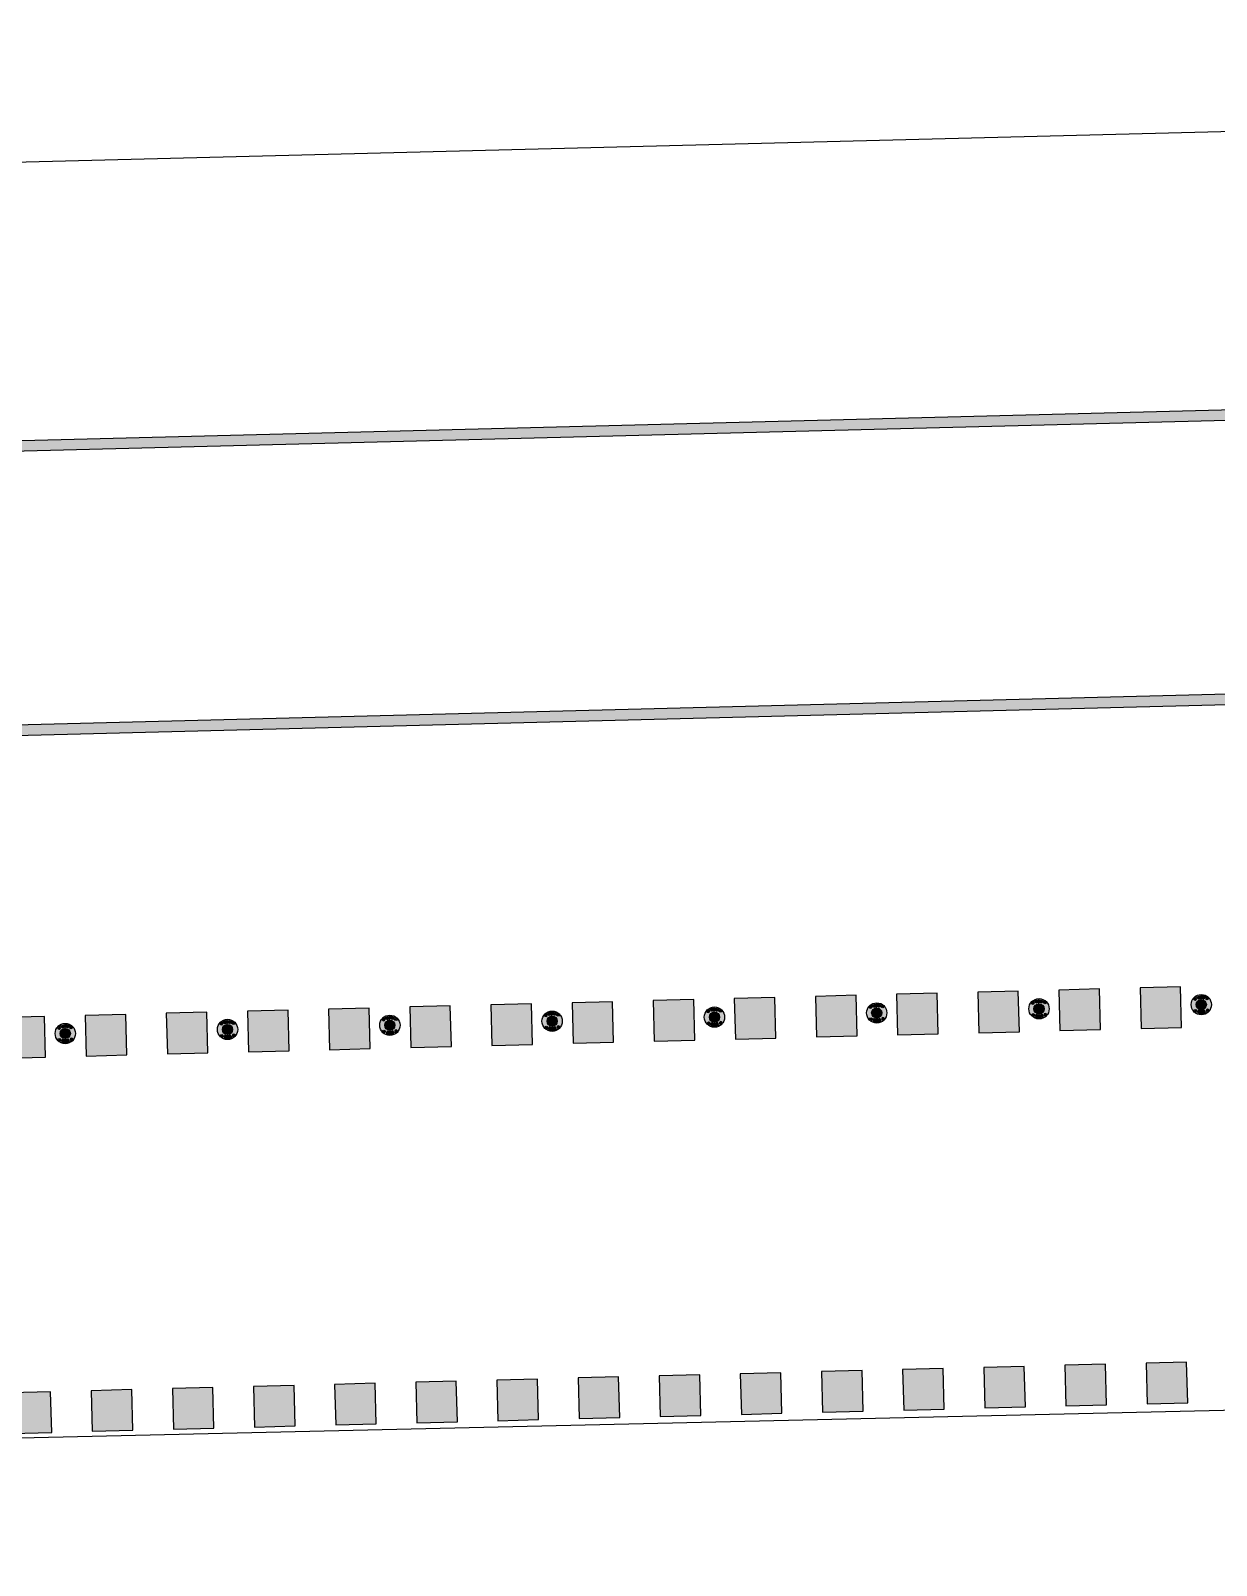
# Model space of a CAD drawing. Header units: metres. Extents: x 668617 to 675126, y 2286318 to 2293677.
# Drawn here: x 670130.34 to 670142.03, y 2287225.8 to 2287240.92 of the extents above; entities that cross this region are included whole.
import ezdxf

# ---------------------------------------------------------------- set-up
doc = ezdxf.new("R2010")
doc.units = ezdxf.units.M
doc.header["$MEASUREMENT"] = 0
for name, color, linetype in [('DMTG-B-CuadrosVerdes', 94, 'Continuous'), ('DMTG-M-VIALETON', 92, 'Continuous'), ('DMTG-PB-BANQUETAS', 251, 'Continuous'), ('DMTG-SH-LINEA DISCONTINUA', 252, 'Continuous')]:
    doc.layers.add(name, color=color, linetype=linetype)

# ---------------------------------------------------------------- blocks, each defined once
blk = doc.blocks.new('*U158')
blk.add_hatch(color=252).paths.add_polyline_path([(0.001, -0.05), (44.988, 1.024), (44.986, 1.124), (-0.001, 0.05)])
blk.add_lwpolyline([(0.001, -0.05), (44.988, 1.024), (44.986, 1.124), (-0.001, 0.05)], close=True)
blk = doc.blocks.new('*U157')
blk.add_hatch(color=252).paths.add_polyline_path([(0.001, -0.05), (44.989, 1.024), (44.986, 1.124), (-0.001, 0.05)])
blk.add_lwpolyline([(0.001, -0.05), (44.989, 1.024), (44.986, 1.124), (-0.001, 0.05)], close=True)
blk = doc.blocks.new('*U146')
h = blk.add_hatch(color=256)
h.dxf.hatch_style = 1
h.paths.add_polyline_path([(24.037, 3.698), (24.437, 3.698), (24.437, 4.098), (24.037, 4.098)])
h = blk.add_hatch(color=256)
h.dxf.hatch_style = 1
h.paths.add_polyline_path([(24.037, 3.698), (24.437, 3.698), (24.437, 4.098), (24.037, 4.098)])
h = blk.add_hatch(color=256)
h.dxf.hatch_style = 1
h.paths.add_polyline_path([(24.837, 3.698), (25.237, 3.698), (25.237, 4.098), (24.837, 4.098)])
h = blk.add_hatch(color=256)
h.dxf.hatch_style = 1
h.paths.add_polyline_path([(24.837, 3.698), (25.237, 3.698), (25.237, 4.098), (24.837, 4.098)])
h = blk.add_hatch(color=256)
h.dxf.hatch_style = 1
h.paths.add_polyline_path([(25.637, 3.698), (26.037, 3.698), (26.037, 4.098), (25.637, 4.098)])
h = blk.add_hatch(color=256)
h.dxf.hatch_style = 1
h.paths.add_polyline_path([(25.637, 3.698), (26.037, 3.698), (26.037, 4.098), (25.637, 4.098)])
h = blk.add_hatch(color=256)
h.dxf.hatch_style = 1
h.paths.add_polyline_path([(26.437, 3.698), (26.837, 3.698), (26.837, 4.098), (26.437, 4.098)])
h = blk.add_hatch(color=256)
h.dxf.hatch_style = 1
h.paths.add_polyline_path([(26.437, 3.698), (26.837, 3.698), (26.837, 4.098), (26.437, 4.098)])
h = blk.add_hatch(color=256)
h.dxf.hatch_style = 1
h.paths.add_polyline_path([(27.237, 3.698), (27.637, 3.698), (27.637, 4.098), (27.237, 4.098)])
h = blk.add_hatch(color=256)
h.dxf.hatch_style = 1
h.paths.add_polyline_path([(27.237, 3.698), (27.637, 3.698), (27.637, 4.098), (27.237, 4.098)])
h = blk.add_hatch(color=256)
h.dxf.hatch_style = 1
h.paths.add_polyline_path([(28.037, 3.698), (28.437, 3.698), (28.437, 4.098), (28.037, 4.098)])
h = blk.add_hatch(color=256)
h.dxf.hatch_style = 1
h.paths.add_polyline_path([(28.037, 3.698), (28.437, 3.698), (28.437, 4.098), (28.037, 4.098)])
h = blk.add_hatch(color=256)
h.dxf.hatch_style = 1
h.paths.add_polyline_path([(28.837, 3.698), (29.237, 3.698), (29.237, 4.098), (28.837, 4.098)])
h = blk.add_hatch(color=256)
h.dxf.hatch_style = 1
h.paths.add_polyline_path([(28.837, 3.698), (29.237, 3.698), (29.237, 4.098), (28.837, 4.098)])
h = blk.add_hatch(color=256)
h.dxf.hatch_style = 1
h.paths.add_polyline_path([(29.637, 3.698), (30.037, 3.698), (30.037, 4.098), (29.637, 4.098)])
h = blk.add_hatch(color=256)
h.dxf.hatch_style = 1
h.paths.add_polyline_path([(29.637, 3.698), (30.037, 3.698), (30.037, 4.098), (29.637, 4.098)])
h = blk.add_hatch(color=256)
h.dxf.hatch_style = 1
h.paths.add_polyline_path([(30.437, 3.698), (30.837, 3.698), (30.837, 4.098), (30.437, 4.098)])
h = blk.add_hatch(color=256)
h.dxf.hatch_style = 1
h.paths.add_polyline_path([(30.437, 3.698), (30.837, 3.698), (30.837, 4.098), (30.437, 4.098)])
h = blk.add_hatch(color=256)
h.dxf.hatch_style = 1
h.paths.add_polyline_path([(31.237, 3.698), (31.637, 3.698), (31.637, 4.098), (31.237, 4.098)])
h = blk.add_hatch(color=256)
h.dxf.hatch_style = 1
h.paths.add_polyline_path([(31.237, 3.698), (31.637, 3.698), (31.637, 4.098), (31.237, 4.098)])
h = blk.add_hatch(color=256)
h.dxf.hatch_style = 1
h.paths.add_polyline_path([(32.037, 3.698), (32.437, 3.698), (32.437, 4.098), (32.037, 4.098)])
h = blk.add_hatch(color=256)
h.dxf.hatch_style = 1
h.paths.add_polyline_path([(32.037, 3.698), (32.437, 3.698), (32.437, 4.098), (32.037, 4.098)])
h = blk.add_hatch(color=256)
h.dxf.hatch_style = 1
h.paths.add_polyline_path([(32.837, 3.698), (33.237, 3.698), (33.237, 4.098), (32.837, 4.098)])
h = blk.add_hatch(color=256)
h.dxf.hatch_style = 1
h.paths.add_polyline_path([(32.837, 3.698), (33.237, 3.698), (33.237, 4.098), (32.837, 4.098)])
h = blk.add_hatch(color=256)
h.dxf.hatch_style = 1
h.paths.add_polyline_path([(33.637, 3.698), (34.037, 3.698), (34.037, 4.098), (33.637, 4.098)])
h = blk.add_hatch(color=256)
h.dxf.hatch_style = 1
h.paths.add_polyline_path([(33.637, 3.698), (34.037, 3.698), (34.037, 4.098), (33.637, 4.098)])
h = blk.add_hatch(color=256)
h.dxf.hatch_style = 1
h.paths.add_polyline_path([(34.437, 3.698), (34.837, 3.698), (34.837, 4.098), (34.437, 4.098)])
h = blk.add_hatch(color=256)
h.dxf.hatch_style = 1
h.paths.add_polyline_path([(34.437, 3.698), (34.837, 3.698), (34.837, 4.098), (34.437, 4.098)])
h = blk.add_hatch(color=256)
h.dxf.hatch_style = 1
h.paths.add_polyline_path([(35.237, 3.698), (35.637, 3.698), (35.637, 4.098), (35.237, 4.098)])
h = blk.add_hatch(color=256)
h.dxf.hatch_style = 1
h.paths.add_polyline_path([(35.237, 3.698), (35.637, 3.698), (35.637, 4.098), (35.237, 4.098)])
h = blk.add_hatch(color=256)
h.dxf.hatch_style = 1
h.paths.add_polyline_path([(24, 0), (24.4, 0), (24.4, 0.4), (24, 0.4)])
h = blk.add_hatch(color=256)
h.dxf.hatch_style = 1
h.paths.add_polyline_path([(24, 0), (24.4, 0), (24.4, 0.4), (24, 0.4)])
h = blk.add_hatch(color=256)
h.dxf.hatch_style = 1
h.paths.add_polyline_path([(24.8, 0), (25.2, 0), (25.2, 0.4), (24.8, 0.4)])
h = blk.add_hatch(color=256)
h.dxf.hatch_style = 1
h.paths.add_polyline_path([(24.8, 0), (25.2, 0), (25.2, 0.4), (24.8, 0.4)])
h = blk.add_hatch(color=256)
h.dxf.hatch_style = 1
h.paths.add_polyline_path([(25.6, 0), (26, 0), (26, 0.4), (25.6, 0.4)])
h = blk.add_hatch(color=256)
h.dxf.hatch_style = 1
h.paths.add_polyline_path([(25.6, 0), (26, 0), (26, 0.4), (25.6, 0.4)])
h = blk.add_hatch(color=256)
h.dxf.hatch_style = 1
h.paths.add_polyline_path([(26.4, 0), (26.8, 0), (26.8, 0.4), (26.4, 0.4)])
h = blk.add_hatch(color=256)
h.dxf.hatch_style = 1
h.paths.add_polyline_path([(26.4, 0), (26.8, 0), (26.8, 0.4), (26.4, 0.4)])
h = blk.add_hatch(color=256)
h.dxf.hatch_style = 1
h.paths.add_polyline_path([(27.2, 0), (27.6, 0), (27.6, 0.4), (27.2, 0.4)])
h = blk.add_hatch(color=256)
h.dxf.hatch_style = 1
h.paths.add_polyline_path([(27.2, 0), (27.6, 0), (27.6, 0.4), (27.2, 0.4)])
h = blk.add_hatch(color=256)
h.dxf.hatch_style = 1
h.paths.add_polyline_path([(28, 0), (28.4, 0), (28.4, 0.4), (28, 0.4)])
h = blk.add_hatch(color=256)
h.dxf.hatch_style = 1
h.paths.add_polyline_path([(28, 0), (28.4, 0), (28.4, 0.4), (28, 0.4)])
h = blk.add_hatch(color=256)
h.dxf.hatch_style = 1
h.paths.add_polyline_path([(28.8, 0), (29.2, 0), (29.2, 0.4), (28.8, 0.4)])
h = blk.add_hatch(color=256)
h.dxf.hatch_style = 1
h.paths.add_polyline_path([(28.8, 0), (29.2, 0), (29.2, 0.4), (28.8, 0.4)])
h = blk.add_hatch(color=256)
h.dxf.hatch_style = 1
h.paths.add_polyline_path([(29.6, 0), (30, 0), (30, 0.4), (29.6, 0.4)])
h = blk.add_hatch(color=256)
h.dxf.hatch_style = 1
h.paths.add_polyline_path([(29.6, 0), (30, 0), (30, 0.4), (29.6, 0.4)])
h = blk.add_hatch(color=256)
h.dxf.hatch_style = 1
h.paths.add_polyline_path([(30.4, 0), (30.8, 0), (30.8, 0.4), (30.4, 0.4)])
h = blk.add_hatch(color=256)
h.dxf.hatch_style = 1
h.paths.add_polyline_path([(30.4, 0), (30.8, 0), (30.8, 0.4), (30.4, 0.4)])
h = blk.add_hatch(color=256)
h.dxf.hatch_style = 1
h.paths.add_polyline_path([(31.2, 0), (31.6, 0), (31.6, 0.4), (31.2, 0.4)])
h = blk.add_hatch(color=256)
h.dxf.hatch_style = 1
h.paths.add_polyline_path([(31.2, 0), (31.6, 0), (31.6, 0.4), (31.2, 0.4)])
h = blk.add_hatch(color=256)
h.dxf.hatch_style = 1
h.paths.add_polyline_path([(32, 0), (32.4, 0), (32.4, 0.4), (32, 0.4)])
h = blk.add_hatch(color=256)
h.dxf.hatch_style = 1
h.paths.add_polyline_path([(32, 0), (32.4, 0), (32.4, 0.4), (32, 0.4)])
h = blk.add_hatch(color=256)
h.dxf.hatch_style = 1
h.paths.add_polyline_path([(32.8, 0), (33.2, 0), (33.2, 0.4), (32.8, 0.4)])
h = blk.add_hatch(color=256)
h.dxf.hatch_style = 1
h.paths.add_polyline_path([(32.8, 0), (33.2, 0), (33.2, 0.4), (32.8, 0.4)])
h = blk.add_hatch(color=256)
h.dxf.hatch_style = 1
h.paths.add_polyline_path([(33.6, 0), (34, 0), (34, 0.4), (33.6, 0.4)])
h = blk.add_hatch(color=256)
h.dxf.hatch_style = 1
h.paths.add_polyline_path([(33.6, 0), (34, 0), (34, 0.4), (33.6, 0.4)])
h = blk.add_hatch(color=256)
h.dxf.hatch_style = 1
h.paths.add_polyline_path([(34.4, 0), (34.8, 0), (34.8, 0.4), (34.4, 0.4)])
h = blk.add_hatch(color=256)
h.dxf.hatch_style = 1
h.paths.add_polyline_path([(34.4, 0), (34.8, 0), (34.8, 0.4), (34.4, 0.4)])
h = blk.add_hatch(color=256)
h.dxf.hatch_style = 1
h.paths.add_polyline_path([(35.2, 0), (35.6, 0), (35.6, 0.4), (35.2, 0.4)])
h = blk.add_hatch(color=256)
h.dxf.hatch_style = 1
h.paths.add_polyline_path([(35.2, 0), (35.6, 0), (35.6, 0.4), (35.2, 0.4)])
for points in [[(24.037, 3.698), (24.437, 3.698), (24.437, 4.098), (24.037, 4.098)], [(24.037, 3.698), (24.437, 3.698), (24.437, 4.098), (24.037, 4.098)], [(24.837, 3.698), (25.237, 3.698), (25.237, 4.098), (24.837, 4.098)], [(24.837, 3.698), (25.237, 3.698), (25.237, 4.098), (24.837, 4.098)], [(25.637, 3.698), (26.037, 3.698), (26.037, 4.098), (25.637, 4.098)], [(25.637, 3.698), (26.037, 3.698), (26.037, 4.098), (25.637, 4.098)], [(26.437, 3.698), (26.837, 3.698), (26.837, 4.098), (26.437, 4.098)], [(26.437, 3.698), (26.837, 3.698), (26.837, 4.098), (26.437, 4.098)], [(27.237, 3.698), (27.637, 3.698), (27.637, 4.098), (27.237, 4.098)], [(27.237, 3.698), (27.637, 3.698), (27.637, 4.098), (27.237, 4.098)], [(28.037, 3.698), (28.437, 3.698), (28.437, 4.098), (28.037, 4.098)], [(28.037, 3.698), (28.437, 3.698), (28.437, 4.098), (28.037, 4.098)], [(28.837, 3.698), (29.237, 3.698), (29.237, 4.098), (28.837, 4.098)], [(28.837, 3.698), (29.237, 3.698), (29.237, 4.098), (28.837, 4.098)], [(29.637, 3.698), (30.037, 3.698), (30.037, 4.098), (29.637, 4.098)], [(29.637, 3.698), (30.037, 3.698), (30.037, 4.098), (29.637, 4.098)], [(30.437, 3.698), (30.837, 3.698), (30.837, 4.098), (30.437, 4.098)], [(30.437, 3.698), (30.837, 3.698), (30.837, 4.098), (30.437, 4.098)], [(31.237, 3.698), (31.637, 3.698), (31.637, 4.098), (31.237, 4.098)], [(31.237, 3.698), (31.637, 3.698), (31.637, 4.098), (31.237, 4.098)], [(32.037, 3.698), (32.437, 3.698), (32.437, 4.098), (32.037, 4.098)], [(32.037, 3.698), (32.437, 3.698), (32.437, 4.098), (32.037, 4.098)], [(32.837, 3.698), (33.237, 3.698), (33.237, 4.098), (32.837, 4.098)], [(32.837, 3.698), (33.237, 3.698), (33.237, 4.098), (32.837, 4.098)], [(33.637, 3.698), (34.037, 3.698), (34.037, 4.098), (33.637, 4.098)], [(33.637, 3.698), (34.037, 3.698), (34.037, 4.098), (33.637, 4.098)], [(34.437, 3.698), (34.837, 3.698), (34.837, 4.098), (34.437, 4.098)], [(34.437, 3.698), (34.837, 3.698), (34.837, 4.098), (34.437, 4.098)], [(35.237, 3.698), (35.637, 3.698), (35.637, 4.098), (35.237, 4.098)], [(35.237, 3.698), (35.637, 3.698), (35.637, 4.098), (35.237, 4.098)], [(24, 0), (24.4, 0), (24.4, 0.4), (24, 0.4)], [(24, 0), (24.4, 0), (24.4, 0.4), (24, 0.4)], [(24.8, 0), (25.2, 0), (25.2, 0.4), (24.8, 0.4)], [(24.8, 0), (25.2, 0), (25.2, 0.4), (24.8, 0.4)], [(25.6, 0), (26, 0), (26, 0.4), (25.6, 0.4)], [(25.6, 0), (26, 0), (26, 0.4), (25.6, 0.4)], [(26.4, 0), (26.8, 0), (26.8, 0.4), (26.4, 0.4)], [(26.4, 0), (26.8, 0), (26.8, 0.4), (26.4, 0.4)], [(27.2, 0), (27.6, 0), (27.6, 0.4), (27.2, 0.4)], [(27.2, 0), (27.6, 0), (27.6, 0.4), (27.2, 0.4)], [(28, 0), (28.4, 0), (28.4, 0.4), (28, 0.4)], [(28, 0), (28.4, 0), (28.4, 0.4), (28, 0.4)], [(28.8, 0), (29.2, 0), (29.2, 0.4), (28.8, 0.4)], [(28.8, 0), (29.2, 0), (29.2, 0.4), (28.8, 0.4)], [(29.6, 0), (30, 0), (30, 0.4), (29.6, 0.4)], [(29.6, 0), (30, 0), (30, 0.4), (29.6, 0.4)], [(30.4, 0), (30.8, 0), (30.8, 0.4), (30.4, 0.4)], [(30.4, 0), (30.8, 0), (30.8, 0.4), (30.4, 0.4)], [(31.2, 0), (31.6, 0), (31.6, 0.4), (31.2, 0.4)], [(31.2, 0), (31.6, 0), (31.6, 0.4), (31.2, 0.4)], [(32, 0), (32.4, 0), (32.4, 0.4), (32, 0.4)], [(32, 0), (32.4, 0), (32.4, 0.4), (32, 0.4)], [(32.8, 0), (33.2, 0), (33.2, 0.4), (32.8, 0.4)], [(32.8, 0), (33.2, 0), (33.2, 0.4), (32.8, 0.4)], [(33.6, 0), (34, 0), (34, 0.4), (33.6, 0.4)], [(33.6, 0), (34, 0), (34, 0.4), (33.6, 0.4)], [(34.4, 0), (34.8, 0), (34.8, 0.4), (34.4, 0.4)], [(34.4, 0), (34.8, 0), (34.8, 0.4), (34.4, 0.4)], [(35.2, 0), (35.6, 0), (35.6, 0.4), (35.2, 0.4)], [(35.2, 0), (35.6, 0), (35.6, 0.4), (35.2, 0.4)]]:
    blk.add_lwpolyline(points, close=True)
blk = doc.blocks.new('*U108')
at = {"true_color": 0x58ba48}
h = blk.add_hatch(color=85, dxfattribs=at)
h.dxf.hatch_style = 1
h.paths.add_polyline_path([(20.163, 11.502, 1), (20.263, 11.502, 1)], flags=0)
h.paths.add_polyline_path([(20.163, 11.57), (20.152, 11.581, 0.062746), (20.134, 11.563), (20.145, 11.552, 0.413879), (20.163, 11.552, 0.414549)], flags=17)
h.paths.add_polyline_path([(20.16, 11.561, -1), (20.148, 11.561, -1)], flags=16)
h.paths.add_polyline_path([(20.163, 11.502, 1), (20.263, 11.502, 1)], flags=16)
h.paths.add_polyline_path([(20.275, 11.581), (20.264, 11.57, 0.413879), (20.264, 11.552, 0.414549), (20.282, 11.552), (20.292, 11.563, 0.062746)], flags=17)
h.paths.add_polyline_path([(20.279, 11.561, -1), (20.267, 11.561, -1)], flags=16)
h.paths.add_polyline_path([(20.292, 11.44), (20.282, 11.451, 0.413879), (20.264, 11.451, 0.414549), (20.264, 11.433), (20.275, 11.423, 0.062746)], flags=17)
h.paths.add_polyline_path([(20.267, 11.442, -1), (20.279, 11.442, -1)], flags=16)
h.paths.add_polyline_path([(20.163, 11.451, 0.414549), (20.145, 11.451), (20.134, 11.44, 0.062746), (20.152, 11.423), (20.163, 11.434, 0.413879)], flags=17)
h.paths.add_polyline_path([(20.148, 11.442, -1), (20.16, 11.442, -1)], flags=16)
h.paths.add_polyline_path([(20.292, 11.563), (20.282, 11.552, -0.414549), (20.264, 11.552, -0.413879), (20.264, 11.57), (20.275, 11.581, 0.342564), (20.152, 11.581), (20.163, 11.57, -0.414549), (20.163, 11.552, -0.413879), (20.145, 11.552), (20.134, 11.563, 0.166532), (20.113, 11.502, 0.166532), (20.134, 11.44), (20.145, 11.451, -0.414549), (20.163, 11.451, -0.413879), (20.163, 11.434), (20.152, 11.423, 0.342564), (20.275, 11.423), (20.264, 11.433, -0.414549), (20.264, 11.451, -0.413879), (20.282, 11.451), (20.292, 11.44, 0.166532), (20.313, 11.502, 0.166532)])
h.paths.add_polyline_path([(20.263, 11.502, -1), (20.163, 11.502, -1)], flags=0)
h.paths.add_polyline_path([(20.242, 11.557, 0.245947), (20.184, 11.557), (20.173, 11.579, -0.245947), (20.254, 11.579)], flags=16)
h.paths.add_polyline_path([(20.242, 11.446), (20.254, 11.424, -0.245947), (20.173, 11.424), (20.184, 11.446, 0.245947)], flags=16)
h = blk.add_hatch(color=85, dxfattribs=at)
h.dxf.hatch_style = 1
h.paths.add_polyline_path([(20.163, 11.502, 1), (20.263, 11.502, 1)])
at = {"true_color": 0xc7c8ca}
h = blk.add_hatch(color=9, dxfattribs=at)
h.dxf.hatch_style = 1
h.paths.add_polyline_path([(20.254, 11.579, 0.245947), (20.173, 11.579), (20.184, 11.557, -0.245947), (20.242, 11.557)])
h.paths.add_polyline_path([(20.254, 11.424), (20.242, 11.446, -0.245947), (20.184, 11.446), (20.173, 11.424, 0.245947)])
at = {"true_color": 0x58ba48}
h = blk.add_hatch(color=85, dxfattribs=at)
h.dxf.hatch_style = 1
h.paths.add_polyline_path([(21.763, 11.501, 1), (21.863, 11.501, 1)], flags=0)
h.paths.add_polyline_path([(21.763, 11.569), (21.752, 11.58, 0.062746), (21.734, 11.562), (21.745, 11.551, 0.413879), (21.763, 11.551, 0.414549)], flags=17)
h.paths.add_polyline_path([(21.76, 11.56, -1), (21.748, 11.56, -1)], flags=16)
h.paths.add_polyline_path([(21.763, 11.501, 1), (21.863, 11.501, 1)], flags=16)
h.paths.add_polyline_path([(21.875, 11.58), (21.864, 11.569, 0.413879), (21.864, 11.551, 0.414549), (21.882, 11.551), (21.892, 11.562, 0.062746)], flags=17)
h.paths.add_polyline_path([(21.879, 11.56, -1), (21.867, 11.56, -1)], flags=16)
h.paths.add_polyline_path([(21.892, 11.439), (21.882, 11.45, 0.413879), (21.864, 11.45, 0.414549), (21.864, 11.432), (21.875, 11.422, 0.062746)], flags=17)
h.paths.add_polyline_path([(21.867, 11.441, -1), (21.879, 11.441, -1)], flags=16)
h.paths.add_polyline_path([(21.763, 11.45, 0.414549), (21.745, 11.45), (21.734, 11.439, 0.062746), (21.752, 11.422), (21.763, 11.432, 0.413879)], flags=17)
h.paths.add_polyline_path([(21.748, 11.441, -1), (21.76, 11.441, -1)], flags=16)
h.paths.add_polyline_path([(21.892, 11.562), (21.882, 11.551, -0.414549), (21.864, 11.551, -0.413879), (21.864, 11.569), (21.875, 11.58, 0.342564), (21.752, 11.58), (21.763, 11.569, -0.414549), (21.763, 11.551, -0.413879), (21.745, 11.551), (21.734, 11.562, 0.166532), (21.713, 11.501, 0.166532), (21.734, 11.439), (21.745, 11.45, -0.414549), (21.763, 11.45, -0.413879), (21.763, 11.432), (21.752, 11.422, 0.342564), (21.875, 11.422), (21.864, 11.432, -0.414549), (21.864, 11.45, -0.413879), (21.882, 11.45), (21.892, 11.439, 0.166532), (21.913, 11.501, 0.166532)])
h.paths.add_polyline_path([(21.863, 11.501, -1), (21.763, 11.501, -1)], flags=0)
h.paths.add_polyline_path([(21.842, 11.556, 0.245947), (21.784, 11.556), (21.773, 11.578, -0.245947), (21.854, 11.578)], flags=16)
h.paths.add_polyline_path([(21.842, 11.445), (21.854, 11.423, -0.245947), (21.773, 11.423), (21.784, 11.445, 0.245947)], flags=16)
h = blk.add_hatch(color=85, dxfattribs=at)
h.dxf.hatch_style = 1
h.paths.add_polyline_path([(21.763, 11.501, 1), (21.863, 11.501, 1)])
at = {"true_color": 0xc7c8ca}
h = blk.add_hatch(color=9, dxfattribs=at)
h.dxf.hatch_style = 1
h.paths.add_polyline_path([(21.854, 11.578, 0.245947), (21.773, 11.578), (21.784, 11.556, -0.245947), (21.842, 11.556)])
h.paths.add_polyline_path([(21.854, 11.423), (21.842, 11.445, -0.245947), (21.784, 11.445), (21.773, 11.423, 0.245947)])
at = {"true_color": 0x58ba48}
h = blk.add_hatch(color=85, dxfattribs=at)
h.dxf.hatch_style = 1
h.paths.add_polyline_path([(23.363, 11.5, 1), (23.463, 11.5, 1)], flags=0)
h.paths.add_polyline_path([(23.363, 11.568), (23.352, 11.579, 0.062746), (23.334, 11.561), (23.345, 11.55, 0.413879), (23.363, 11.55, 0.414549)], flags=17)
h.paths.add_polyline_path([(23.36, 11.559, -1), (23.348, 11.559, -1)], flags=16)
h.paths.add_polyline_path([(23.363, 11.5, 1), (23.463, 11.5, 1)], flags=16)
h.paths.add_polyline_path([(23.475, 11.578), (23.464, 11.568, 0.413879), (23.464, 11.55, 0.414549), (23.482, 11.55), (23.492, 11.561, 0.062746)], flags=17)
h.paths.add_polyline_path([(23.479, 11.559, -1), (23.467, 11.559, -1)], flags=16)
h.paths.add_polyline_path([(23.492, 11.438), (23.482, 11.449, 0.413879), (23.464, 11.449, 0.414549), (23.464, 11.431), (23.475, 11.421, 0.062746)], flags=17)
h.paths.add_polyline_path([(23.467, 11.44, -1), (23.479, 11.44, -1)], flags=16)
h.paths.add_polyline_path([(23.363, 11.449, 0.414549), (23.345, 11.449), (23.334, 11.438, 0.062746), (23.352, 11.421), (23.363, 11.431, 0.413879)], flags=17)
h.paths.add_polyline_path([(23.348, 11.44, -1), (23.36, 11.44, -1)], flags=16)
h.paths.add_polyline_path([(23.492, 11.561), (23.482, 11.55, -0.414549), (23.464, 11.55, -0.413879), (23.464, 11.568), (23.475, 11.578, 0.342564), (23.352, 11.579), (23.363, 11.568, -0.414549), (23.363, 11.55, -0.413879), (23.345, 11.55), (23.334, 11.561, 0.166532), (23.313, 11.5, 0.166532), (23.334, 11.438), (23.345, 11.449, -0.414549), (23.363, 11.449, -0.413879), (23.363, 11.431), (23.352, 11.421, 0.342564), (23.475, 11.421), (23.464, 11.431, -0.414549), (23.464, 11.449, -0.413879), (23.482, 11.449), (23.492, 11.438, 0.166532), (23.513, 11.499, 0.166532)])
h.paths.add_polyline_path([(23.463, 11.5, -1), (23.363, 11.5, -1)], flags=0)
h.paths.add_polyline_path([(23.442, 11.555, 0.245947), (23.384, 11.555), (23.373, 11.577, -0.245947), (23.454, 11.577)], flags=16)
h.paths.add_polyline_path([(23.442, 11.444), (23.454, 11.422, -0.245947), (23.373, 11.422), (23.384, 11.444, 0.245947)], flags=16)
h = blk.add_hatch(color=85, dxfattribs=at)
h.dxf.hatch_style = 1
h.paths.add_polyline_path([(23.363, 11.5, 1), (23.463, 11.5, 1)])
at = {"true_color": 0xc7c8ca}
h = blk.add_hatch(color=9, dxfattribs=at)
h.dxf.hatch_style = 1
h.paths.add_polyline_path([(23.454, 11.577, 0.245947), (23.373, 11.577), (23.384, 11.555, -0.245947), (23.442, 11.555)])
h.paths.add_polyline_path([(23.454, 11.422), (23.442, 11.444, -0.245947), (23.384, 11.444), (23.373, 11.422, 0.245947)])
at = {"true_color": 0x58ba48}
h = blk.add_hatch(color=85, dxfattribs=at)
h.dxf.hatch_style = 1
h.paths.add_polyline_path([(24.963, 11.498, 1), (25.063, 11.498, 1)], flags=0)
h.paths.add_polyline_path([(24.963, 11.567), (24.952, 11.577, 0.062746), (24.934, 11.56), (24.945, 11.549, 0.413879), (24.963, 11.549, 0.414549)], flags=17)
h.paths.add_polyline_path([(24.96, 11.558, -1), (24.948, 11.558, -1)], flags=16)
h.paths.add_polyline_path([(24.963, 11.498, 1), (25.063, 11.498, 1)], flags=16)
h.paths.add_polyline_path([(25.075, 11.577), (25.064, 11.567, 0.413879), (25.064, 11.549, 0.414549), (25.082, 11.549), (25.092, 11.56, 0.062746)], flags=17)
h.paths.add_polyline_path([(25.079, 11.558, -1), (25.067, 11.558, -1)], flags=16)
h.paths.add_polyline_path([(25.092, 11.437), (25.082, 11.448, 0.413879), (25.064, 11.448, 0.414549), (25.064, 11.43), (25.075, 11.419, 0.062746)], flags=17)
h.paths.add_polyline_path([(25.067, 11.439, -1), (25.079, 11.439, -1)], flags=16)
h.paths.add_polyline_path([(24.963, 11.448, 0.414549), (24.945, 11.448), (24.934, 11.437, 0.062746), (24.952, 11.419), (24.963, 11.43, 0.413879)], flags=17)
h.paths.add_polyline_path([(24.948, 11.439, -1), (24.96, 11.439, -1)], flags=16)
h.paths.add_polyline_path([(25.092, 11.56), (25.082, 11.549, -0.414549), (25.064, 11.549, -0.413879), (25.064, 11.567), (25.075, 11.577, 0.342564), (24.952, 11.577), (24.963, 11.567, -0.414549), (24.963, 11.549, -0.413879), (24.945, 11.549), (24.934, 11.56, 0.166532), (24.913, 11.499, 0.166532), (24.934, 11.437), (24.945, 11.448, -0.414549), (24.963, 11.448, -0.413879), (24.963, 11.43), (24.952, 11.419, 0.342564), (25.075, 11.419), (25.064, 11.43, -0.414549), (25.064, 11.448, -0.413879), (25.082, 11.448), (25.092, 11.437, 0.166532), (25.113, 11.498, 0.166532)])
h.paths.add_polyline_path([(25.063, 11.498, -1), (24.963, 11.498, -1)], flags=0)
h.paths.add_polyline_path([(25.042, 11.554, 0.245947), (24.984, 11.554), (24.973, 11.576, -0.245947), (25.054, 11.576)], flags=16)
h.paths.add_polyline_path([(25.042, 11.443), (25.054, 11.421, -0.245947), (24.973, 11.421), (24.984, 11.443, 0.245947)], flags=16)
h = blk.add_hatch(color=85, dxfattribs=at)
h.dxf.hatch_style = 1
h.paths.add_polyline_path([(24.963, 11.498, 1), (25.063, 11.498, 1)])
at = {"true_color": 0xc7c8ca}
h = blk.add_hatch(color=9, dxfattribs=at)
h.dxf.hatch_style = 1
h.paths.add_polyline_path([(25.054, 11.576, 0.245947), (24.973, 11.576), (24.984, 11.554, -0.245947), (25.042, 11.554)])
h.paths.add_polyline_path([(25.054, 11.421), (25.042, 11.443, -0.245947), (24.984, 11.443), (24.973, 11.421, 0.245947)])
at = {"true_color": 0x58ba48}
h = blk.add_hatch(color=85, dxfattribs=at)
h.dxf.hatch_style = 1
h.paths.add_polyline_path([(26.563, 11.497, 1), (26.663, 11.497, 1)], flags=0)
h.paths.add_polyline_path([(26.563, 11.566), (26.552, 11.576, 0.062746), (26.534, 11.559), (26.545, 11.548, 0.413879), (26.563, 11.548, 0.414549)], flags=17)
h.paths.add_polyline_path([(26.56, 11.557, -1), (26.548, 11.557, -1)], flags=16)
h.paths.add_polyline_path([(26.563, 11.497, 1), (26.663, 11.497, 1)], flags=16)
h.paths.add_polyline_path([(26.675, 11.576), (26.664, 11.566, 0.413879), (26.664, 11.548, 0.414549), (26.682, 11.548), (26.692, 11.559, 0.062746)], flags=17)
h.paths.add_polyline_path([(26.679, 11.557, -1), (26.667, 11.557, -1)], flags=16)
h.paths.add_polyline_path([(26.692, 11.436), (26.682, 11.447, 0.413879), (26.664, 11.447, 0.414549), (26.664, 11.429), (26.675, 11.418, 0.062746)], flags=17)
h.paths.add_polyline_path([(26.667, 11.438, -1), (26.679, 11.438, -1)], flags=16)
h.paths.add_polyline_path([(26.563, 11.447, 0.414549), (26.545, 11.447), (26.534, 11.436, 0.062746), (26.552, 11.418), (26.563, 11.429, 0.413879)], flags=17)
h.paths.add_polyline_path([(26.548, 11.438, -1), (26.56, 11.438, -1)], flags=16)
h.paths.add_polyline_path([(26.692, 11.559), (26.682, 11.548, -0.414549), (26.664, 11.548, -0.413879), (26.664, 11.566), (26.675, 11.576, 0.342564), (26.552, 11.576), (26.563, 11.566, -0.414549), (26.563, 11.548, -0.413879), (26.545, 11.548), (26.534, 11.559, 0.166532), (26.513, 11.497, 0.166532), (26.534, 11.436), (26.545, 11.447, -0.414549), (26.563, 11.447, -0.413879), (26.563, 11.429), (26.552, 11.418, 0.342564), (26.675, 11.418), (26.664, 11.429, -0.414549), (26.664, 11.447, -0.413879), (26.682, 11.447), (26.692, 11.436, 0.166532), (26.713, 11.497, 0.166532)])
h.paths.add_polyline_path([(26.663, 11.497, -1), (26.563, 11.497, -1)], flags=0)
h.paths.add_polyline_path([(26.642, 11.553, 0.245947), (26.584, 11.553), (26.573, 11.575, -0.245947), (26.654, 11.575)], flags=16)
h.paths.add_polyline_path([(26.642, 11.442), (26.654, 11.42, -0.245947), (26.573, 11.42), (26.584, 11.442, 0.245947)], flags=16)
h = blk.add_hatch(color=85, dxfattribs=at)
h.dxf.hatch_style = 1
h.paths.add_polyline_path([(26.563, 11.497, 1), (26.663, 11.497, 1)])
at = {"true_color": 0xc7c8ca}
h = blk.add_hatch(color=9, dxfattribs=at)
h.dxf.hatch_style = 1
h.paths.add_polyline_path([(26.654, 11.575, 0.245947), (26.573, 11.575), (26.584, 11.553, -0.245947), (26.642, 11.553)])
h.paths.add_polyline_path([(26.654, 11.42), (26.642, 11.442, -0.245947), (26.584, 11.442), (26.573, 11.42, 0.245947)])
at = {"true_color": 0x58ba48}
h = blk.add_hatch(color=85, dxfattribs=at)
h.dxf.hatch_style = 1
h.paths.add_polyline_path([(28.163, 11.496, 1), (28.263, 11.496, 1)], flags=0)
h.paths.add_polyline_path([(28.163, 11.565), (28.152, 11.575, 0.062746), (28.134, 11.558), (28.145, 11.547, 0.413879), (28.163, 11.547, 0.414549)], flags=17)
h.paths.add_polyline_path([(28.16, 11.556, -1), (28.148, 11.556, -1)], flags=16)
h.paths.add_polyline_path([(28.163, 11.496, 1), (28.263, 11.496, 1)], flags=16)
h.paths.add_polyline_path([(28.275, 11.575), (28.264, 11.564, 0.413879), (28.264, 11.547, 0.414549), (28.282, 11.547), (28.292, 11.557, 0.062746)], flags=17)
h.paths.add_polyline_path([(28.279, 11.556, -1), (28.267, 11.556, -1)], flags=16)
h.paths.add_polyline_path([(28.292, 11.435), (28.282, 11.446, 0.413879), (28.264, 11.446, 0.414549), (28.264, 11.428), (28.275, 11.417, 0.062746)], flags=17)
h.paths.add_polyline_path([(28.267, 11.437, -1), (28.279, 11.437, -1)], flags=16)
h.paths.add_polyline_path([(28.163, 11.446, 0.414549), (28.145, 11.446), (28.134, 11.435, 0.062746), (28.152, 11.417), (28.163, 11.428, 0.413879)], flags=17)
h.paths.add_polyline_path([(28.148, 11.437, -1), (28.16, 11.437, -1)], flags=16)
h.paths.add_polyline_path([(28.292, 11.557), (28.282, 11.547, -0.414549), (28.264, 11.547, -0.413879), (28.264, 11.564), (28.275, 11.575, 0.342564), (28.152, 11.575), (28.163, 11.565, -0.414549), (28.163, 11.547, -0.413879), (28.145, 11.547), (28.134, 11.558, 0.166532), (28.113, 11.496, 0.166532), (28.134, 11.435), (28.145, 11.446, -0.414549), (28.163, 11.446, -0.413879), (28.163, 11.428), (28.152, 11.417, 0.342564), (28.275, 11.417), (28.264, 11.428, -0.414549), (28.264, 11.446, -0.413879), (28.282, 11.446), (28.292, 11.435, 0.166532), (28.313, 11.496, 0.166532)])
h.paths.add_polyline_path([(28.263, 11.496, -1), (28.163, 11.496, -1)], flags=0)
h.paths.add_polyline_path([(28.242, 11.552, 0.245947), (28.184, 11.552), (28.173, 11.574, -0.245947), (28.254, 11.574)], flags=16)
h.paths.add_polyline_path([(28.242, 11.441), (28.254, 11.419, -0.245947), (28.173, 11.419), (28.184, 11.441, 0.245947)], flags=16)
h = blk.add_hatch(color=85, dxfattribs=at)
h.dxf.hatch_style = 1
h.paths.add_polyline_path([(28.163, 11.496, 1), (28.263, 11.496, 1)])
at = {"true_color": 0xc7c8ca}
h = blk.add_hatch(color=9, dxfattribs=at)
h.dxf.hatch_style = 1
h.paths.add_polyline_path([(28.254, 11.574, 0.245947), (28.173, 11.574), (28.184, 11.552, -0.245947), (28.242, 11.552)])
h.paths.add_polyline_path([(28.254, 11.419), (28.242, 11.441, -0.245947), (28.184, 11.441), (28.173, 11.419, 0.245947)])
at = {"true_color": 0x58ba48}
h = blk.add_hatch(color=85, dxfattribs=at)
h.dxf.hatch_style = 1
h.paths.add_polyline_path([(29.763, 11.495, 1), (29.863, 11.495, 1)], flags=0)
h.paths.add_polyline_path([(29.763, 11.563), (29.752, 11.574, 0.062746), (29.734, 11.557), (29.745, 11.546, 0.413879), (29.763, 11.546, 0.414549)], flags=17)
h.paths.add_polyline_path([(29.76, 11.555, -1), (29.748, 11.555, -1)], flags=16)
h.paths.add_polyline_path([(29.763, 11.495, 1), (29.863, 11.495, 1)], flags=16)
h.paths.add_polyline_path([(29.875, 11.574), (29.864, 11.563, 0.413879), (29.864, 11.546, 0.414549), (29.882, 11.546), (29.892, 11.556, 0.062746)], flags=17)
h.paths.add_polyline_path([(29.879, 11.554, -1), (29.867, 11.554, -1)], flags=16)
h.paths.add_polyline_path([(29.892, 11.434), (29.882, 11.445, 0.413879), (29.864, 11.445, 0.414549), (29.864, 11.427), (29.875, 11.416, 0.062746)], flags=17)
h.paths.add_polyline_path([(29.867, 11.436, -1), (29.879, 11.436, -1)], flags=16)
h.paths.add_polyline_path([(29.763, 11.445, 0.414549), (29.745, 11.445), (29.734, 11.434, 0.062746), (29.752, 11.416), (29.763, 11.427, 0.413879)], flags=17)
h.paths.add_polyline_path([(29.748, 11.436, -1), (29.76, 11.436, -1)], flags=16)
h.paths.add_polyline_path([(29.892, 11.556), (29.882, 11.546, -0.414549), (29.864, 11.546, -0.413879), (29.864, 11.563), (29.875, 11.574, 0.342564), (29.752, 11.574), (29.763, 11.563, -0.414549), (29.763, 11.546, -0.413879), (29.745, 11.546), (29.734, 11.557, 0.166532), (29.713, 11.495, 0.166532), (29.734, 11.434), (29.745, 11.445, -0.414549), (29.763, 11.445, -0.413879), (29.763, 11.427), (29.752, 11.416, 0.342564), (29.875, 11.416), (29.864, 11.427, -0.414549), (29.864, 11.445, -0.413879), (29.882, 11.445), (29.892, 11.434, 0.166532), (29.913, 11.495, 0.166532)])
h.paths.add_polyline_path([(29.863, 11.495, -1), (29.763, 11.495, -1)], flags=0)
h.paths.add_polyline_path([(29.842, 11.55, 0.245947), (29.784, 11.551), (29.773, 11.573, -0.245947), (29.854, 11.573)], flags=16)
h.paths.add_polyline_path([(29.842, 11.44), (29.854, 11.418, -0.245947), (29.773, 11.418), (29.784, 11.44, 0.245947)], flags=16)
h = blk.add_hatch(color=85, dxfattribs=at)
h.dxf.hatch_style = 1
h.paths.add_polyline_path([(29.763, 11.495, 1), (29.863, 11.495, 1)])
at = {"true_color": 0xc7c8ca}
h = blk.add_hatch(color=9, dxfattribs=at)
h.dxf.hatch_style = 1
h.paths.add_polyline_path([(29.854, 11.573, 0.245947), (29.773, 11.573), (29.784, 11.551, -0.245947), (29.842, 11.55)])
h.paths.add_polyline_path([(29.854, 11.418), (29.842, 11.44, -0.245947), (29.784, 11.44), (29.773, 11.418, 0.245947)])
at = {"true_color": 0x58ba48}
h = blk.add_hatch(color=85, dxfattribs=at)
h.dxf.hatch_style = 1
h.paths.add_polyline_path([(31.363, 11.494, 1), (31.463, 11.494, 1)], flags=0)
h.paths.add_polyline_path([(31.363, 11.562), (31.352, 11.573, 0.062746), (31.334, 11.555), (31.345, 11.545, 0.413879), (31.363, 11.545, 0.414549)], flags=17)
h.paths.add_polyline_path([(31.36, 11.553, -1), (31.348, 11.553, -1)], flags=16)
h.paths.add_polyline_path([(31.363, 11.494, 1), (31.463, 11.494, 1)], flags=16)
h.paths.add_polyline_path([(31.475, 11.573), (31.464, 11.562, 0.413879), (31.464, 11.545, 0.414549), (31.482, 11.545), (31.492, 11.555, 0.062746)], flags=17)
h.paths.add_polyline_path([(31.479, 11.553, -1), (31.467, 11.553, -1)], flags=16)
h.paths.add_polyline_path([(31.492, 11.433), (31.482, 11.443, 0.413879), (31.464, 11.443, 0.414549), (31.464, 11.426), (31.475, 11.415, 0.062746)], flags=17)
h.paths.add_polyline_path([(31.467, 11.435, -1), (31.479, 11.435, -1)], flags=16)
h.paths.add_polyline_path([(31.363, 11.444, 0.414549), (31.345, 11.444), (31.334, 11.433, 0.062746), (31.352, 11.415), (31.363, 11.426, 0.413879)], flags=17)
h.paths.add_polyline_path([(31.348, 11.435, -1), (31.36, 11.435, -1)], flags=16)
h.paths.add_polyline_path([(31.492, 11.555), (31.482, 11.545, -0.414549), (31.464, 11.545, -0.413879), (31.464, 11.562), (31.475, 11.573, 0.342564), (31.352, 11.573), (31.363, 11.562, -0.414549), (31.363, 11.545, -0.413879), (31.345, 11.545), (31.334, 11.555, 0.166532), (31.313, 11.494, 0.166532), (31.334, 11.433), (31.345, 11.444, -0.414549), (31.363, 11.444, -0.413879), (31.363, 11.426), (31.352, 11.415, 0.342564), (31.475, 11.415), (31.464, 11.426, -0.414549), (31.464, 11.443, -0.413879), (31.482, 11.443), (31.492, 11.433, 0.166532), (31.513, 11.494, 0.166532)])
h.paths.add_polyline_path([(31.463, 11.494, -1), (31.363, 11.494, -1)], flags=0)
h.paths.add_polyline_path([(31.442, 11.549, 0.245947), (31.384, 11.549), (31.373, 11.572, -0.245947), (31.454, 11.572)], flags=16)
h.paths.add_polyline_path([(31.442, 11.439), (31.454, 11.416, -0.245947), (31.373, 11.417), (31.384, 11.439, 0.245947)], flags=16)
h = blk.add_hatch(color=85, dxfattribs=at)
h.dxf.hatch_style = 1
h.paths.add_polyline_path([(31.363, 11.494, 1), (31.463, 11.494, 1)])
at = {"true_color": 0xc7c8ca}
h = blk.add_hatch(color=9, dxfattribs=at)
h.dxf.hatch_style = 1
h.paths.add_polyline_path([(31.454, 11.572, 0.245947), (31.373, 11.572), (31.384, 11.549, -0.245947), (31.442, 11.549)])
h.paths.add_polyline_path([(31.454, 11.416), (31.442, 11.439, -0.245947), (31.384, 11.439), (31.373, 11.417, 0.245947)])
at = {"color": 18, "true_color": 0x000000}
for points in [[(20.163, 11.57), (20.152, 11.581, 0.062746), (20.134, 11.563), (20.145, 11.552, 0.413879), (20.163, 11.552, 0.414549)], [(20.254, 11.579), (20.242, 11.557, 0.245947), (20.184, 11.557), (20.173, 11.579, -0.245947)], [(20.264, 11.57), (20.275, 11.581, -0.062746), (20.292, 11.563), (20.282, 11.552, -0.413879), (20.264, 11.552, -0.414549)], [(21.763, 11.569), (21.752, 11.58, 0.062746), (21.734, 11.562), (21.745, 11.551, 0.413879), (21.763, 11.551, 0.414549)], [(21.854, 11.578), (21.842, 11.556, 0.245947), (21.784, 11.556), (21.773, 11.578, -0.245947)], [(21.864, 11.569), (21.875, 11.58, -0.062746), (21.892, 11.562), (21.882, 11.551, -0.413879), (21.864, 11.551, -0.414549)], [(23.363, 11.568), (23.352, 11.579, 0.062746), (23.334, 11.561), (23.345, 11.55, 0.413879), (23.363, 11.55, 0.414549)], [(23.454, 11.577), (23.442, 11.555, 0.245947), (23.384, 11.555), (23.373, 11.577, -0.245947)], [(23.464, 11.568), (23.475, 11.578, -0.062746), (23.492, 11.561), (23.482, 11.55, -0.413879), (23.464, 11.55, -0.414549)], [(24.963, 11.567), (24.952, 11.577, 0.062746), (24.934, 11.56), (24.945, 11.549, 0.413879), (24.963, 11.549, 0.414549)], [(25.054, 11.576), (25.042, 11.554, 0.245947), (24.984, 11.554), (24.973, 11.576, -0.245947)], [(25.064, 11.567), (25.075, 11.577, -0.062746), (25.092, 11.56), (25.082, 11.549, -0.413879), (25.064, 11.549, -0.414549)], [(26.563, 11.566), (26.552, 11.576, 0.062746), (26.534, 11.559), (26.545, 11.548, 0.413879), (26.563, 11.548, 0.414549)], [(26.654, 11.575), (26.642, 11.553, 0.245947), (26.584, 11.553), (26.573, 11.575, -0.245947)], [(26.664, 11.566), (26.675, 11.576, -0.062746), (26.692, 11.559), (26.682, 11.548, -0.413879), (26.664, 11.548, -0.414549)], [(28.163, 11.565), (28.152, 11.575, 0.062746), (28.134, 11.558), (28.145, 11.547, 0.413879), (28.163, 11.547, 0.414549)], [(28.254, 11.574), (28.242, 11.552, 0.245947), (28.184, 11.552), (28.173, 11.574, -0.245947)], [(28.264, 11.564), (28.275, 11.575, -0.062746), (28.292, 11.557), (28.282, 11.547, -0.413879), (28.264, 11.547, -0.414549)], [(29.763, 11.563), (29.752, 11.574, 0.062746), (29.734, 11.557), (29.745, 11.546, 0.413879), (29.763, 11.546, 0.414549)], [(29.854, 11.573), (29.842, 11.55, 0.245947), (29.784, 11.551), (29.773, 11.573, -0.245947)], [(29.864, 11.563), (29.875, 11.574, -0.062746), (29.892, 11.556), (29.882, 11.546, -0.413879), (29.864, 11.546, -0.414549)], [(31.363, 11.562), (31.352, 11.573, 0.062746), (31.334, 11.555), (31.345, 11.545, 0.413879), (31.363, 11.545, 0.414549)], [(31.454, 11.572), (31.442, 11.549, 0.245947), (31.384, 11.549), (31.373, 11.572, -0.245947)], [(31.464, 11.562), (31.475, 11.573, -0.062746), (31.492, 11.555), (31.482, 11.545, -0.413879), (31.464, 11.545, -0.414549)], [(20.163, 11.434), (20.152, 11.423, -0.062746), (20.134, 11.44), (20.145, 11.451, -0.413879), (20.163, 11.451, -0.414549)], [(20.254, 11.424), (20.242, 11.446, -0.245947), (20.184, 11.446), (20.173, 11.424, 0.245947)], [(20.264, 11.433), (20.275, 11.423, 0.062746), (20.292, 11.44), (20.282, 11.451, 0.413879), (20.264, 11.451, 0.414549)], [(21.763, 11.432), (21.752, 11.422, -0.062746), (21.734, 11.439), (21.745, 11.45, -0.413879), (21.763, 11.45, -0.414549)], [(21.854, 11.423), (21.842, 11.445, -0.245947), (21.784, 11.445), (21.773, 11.423, 0.245947)], [(21.864, 11.432), (21.875, 11.422, 0.062746), (21.892, 11.439), (21.882, 11.45, 0.413879), (21.864, 11.45, 0.414549)], [(23.363, 11.431), (23.352, 11.421, -0.062746), (23.334, 11.438), (23.345, 11.449, -0.413879), (23.363, 11.449, -0.414549)], [(23.454, 11.422), (23.442, 11.444, -0.245947), (23.384, 11.444), (23.373, 11.422, 0.245947)], [(23.464, 11.431), (23.475, 11.421, 0.062746), (23.492, 11.438), (23.482, 11.449, 0.413879), (23.464, 11.449, 0.414549)], [(24.963, 11.43), (24.952, 11.419, -0.062746), (24.934, 11.437), (24.945, 11.448, -0.413879), (24.963, 11.448, -0.414549)], [(25.054, 11.421), (25.042, 11.443, -0.245947), (24.984, 11.443), (24.973, 11.421, 0.245947)], [(25.064, 11.43), (25.075, 11.419, 0.062746), (25.092, 11.437), (25.082, 11.448, 0.413879), (25.064, 11.448, 0.414549)], [(26.563, 11.429), (26.552, 11.418, -0.062746), (26.534, 11.436), (26.545, 11.447, -0.413879), (26.563, 11.447, -0.414549)], [(26.654, 11.42), (26.642, 11.442, -0.245947), (26.584, 11.442), (26.573, 11.42, 0.245947)], [(26.664, 11.429), (26.675, 11.418, 0.062746), (26.692, 11.436), (26.682, 11.447, 0.413879), (26.664, 11.447, 0.414549)], [(28.163, 11.428), (28.152, 11.417, -0.062746), (28.134, 11.435), (28.145, 11.446, -0.413879), (28.163, 11.446, -0.414549)], [(28.254, 11.419), (28.242, 11.441, -0.245947), (28.184, 11.441), (28.173, 11.419, 0.245947)], [(28.264, 11.428), (28.275, 11.417, 0.062746), (28.292, 11.435), (28.282, 11.446, 0.413879), (28.264, 11.446, 0.414549)], [(29.763, 11.427), (29.752, 11.416, -0.062746), (29.734, 11.434), (29.745, 11.445, -0.413879), (29.763, 11.445, -0.414549)], [(29.854, 11.418), (29.842, 11.44, -0.245947), (29.784, 11.44), (29.773, 11.418, 0.245947)], [(29.864, 11.427), (29.875, 11.416, 0.062746), (29.892, 11.434), (29.882, 11.445, 0.413879), (29.864, 11.445, 0.414549)], [(31.363, 11.426), (31.352, 11.415, -0.062746), (31.334, 11.433), (31.345, 11.444, -0.413879), (31.363, 11.444, -0.414549)], [(31.454, 11.416), (31.442, 11.439, -0.245947), (31.384, 11.439), (31.373, 11.417, 0.245947)], [(31.464, 11.426), (31.475, 11.415, 0.062746), (31.492, 11.433), (31.482, 11.443, 0.413879), (31.464, 11.443, 0.414549)]]:
    blk.add_lwpolyline(points, format="xyb", close=True, dxfattribs=at)
for points in [[(20.213, 11.402), (20.213, 11.602)], [(21.813, 11.401), (21.813, 11.601)], [(23.413, 11.4), (23.413, 11.6)], [(25.013, 11.398), (25.013, 11.598)], [(26.613, 11.397), (26.613, 11.597)], [(28.213, 11.396), (28.213, 11.596)], [(29.813, 11.395), (29.813, 11.595)], [(31.413, 11.394), (31.413, 11.594)]]:
    blk.add_lwpolyline(points)
for centre, radius in [((20.213, 11.502), 0.1), ((20.154, 11.561), 0.00613), ((20.213, 11.502), 0.05), ((20.273, 11.561), 0.00613), ((21.813, 11.501), 0.1), ((21.754, 11.56), 0.00613), ((21.813, 11.501), 0.05), ((21.873, 11.56), 0.00613), ((23.413, 11.5), 0.1), ((23.354, 11.559), 0.00613), ((23.413, 11.5), 0.05), ((23.473, 11.559), 0.00613), ((25.013, 11.498), 0.1), ((24.954, 11.558), 0.00613), ((25.013, 11.498), 0.05), ((25.073, 11.558), 0.00613), ((26.613, 11.497), 0.1), ((26.554, 11.557), 0.00613), ((26.613, 11.497), 0.05), ((26.673, 11.557), 0.00613), ((28.213, 11.496), 0.1), ((28.154, 11.556), 0.00613), ((28.213, 11.496), 0.05), ((28.273, 11.556), 0.00613), ((29.813, 11.495), 0.1), ((29.754, 11.555), 0.00613), ((29.813, 11.495), 0.05), ((29.873, 11.554), 0.00613), ((31.413, 11.494), 0.1), ((31.354, 11.553), 0.00613), ((31.413, 11.494), 0.05), ((31.473, 11.553), 0.00613), ((20.154, 11.442), 0.00613), ((20.273, 11.442), 0.00613), ((21.754, 11.441), 0.00613), ((21.873, 11.441), 0.00613), ((23.354, 11.44), 0.00613), ((23.473, 11.44), 0.00613), ((24.954, 11.439), 0.00613), ((25.073, 11.439), 0.00613), ((26.554, 11.438), 0.00613), ((26.673, 11.438), 0.00613), ((28.154, 11.437), 0.00613), ((28.273, 11.437), 0.00613), ((29.754, 11.436), 0.00613), ((29.873, 11.436), 0.00613), ((31.354, 11.435), 0.00613), ((31.473, 11.435), 0.00613)]:
    blk.add_circle(centre, radius, dxfattribs=at)

msp = doc.modelspace()

# ---------------------------------------------------------------- linework, layer by layer
at = {"layer": 'DMTG-PB-BANQUETAS'}
for points in [[(670072.88721, 2287241.07043), (670073.45282, 2287240.47324), (670074.07789, 2287239.93761), (670074.75646, 2287239.47159), (670075.47858, 2287239.07825), (670076.23927, 2287238.76262), (670077.02757, 2287238.5288), (670077.83648, 2287238.37882), (670078.65703, 2287238.31476), (670175.85189, 2287240.78243), (670176.42564, 2287241.0172)], [(670075.61463, 2287225.79588), (670143.67326, 2287227.36139), (670176.97134, 2287228.3976)]]:
    msp.add_lwpolyline(points, dxfattribs=at)

# ---------------------------------------------------------------- block references
at = {"layer": 'DMTG-B-CuadrosVerdes', "rotation": 181.4947724261894}
msp.add_blockref('*U146', (670165.6674, 2287232.12199), dxfattribs=at)
at = {"layer": 'DMTG-M-VIALETON', "rotation": 1.498409587873788}
msp.add_blockref('*U108', (670110.77803, 2287219.00899), dxfattribs=at)
at = {"layer": 'DMTG-SH-LINEA DISCONTINUA', "rotation": 180.0955938222612}
for name, p in [('*U157', (670168.55756, 2287237.80506)), ('*U158', (670168.61768, 2287235.00569))]:
    msp.add_blockref(name, p, dxfattribs=at)

doc.saveas('drawing.dxf')
